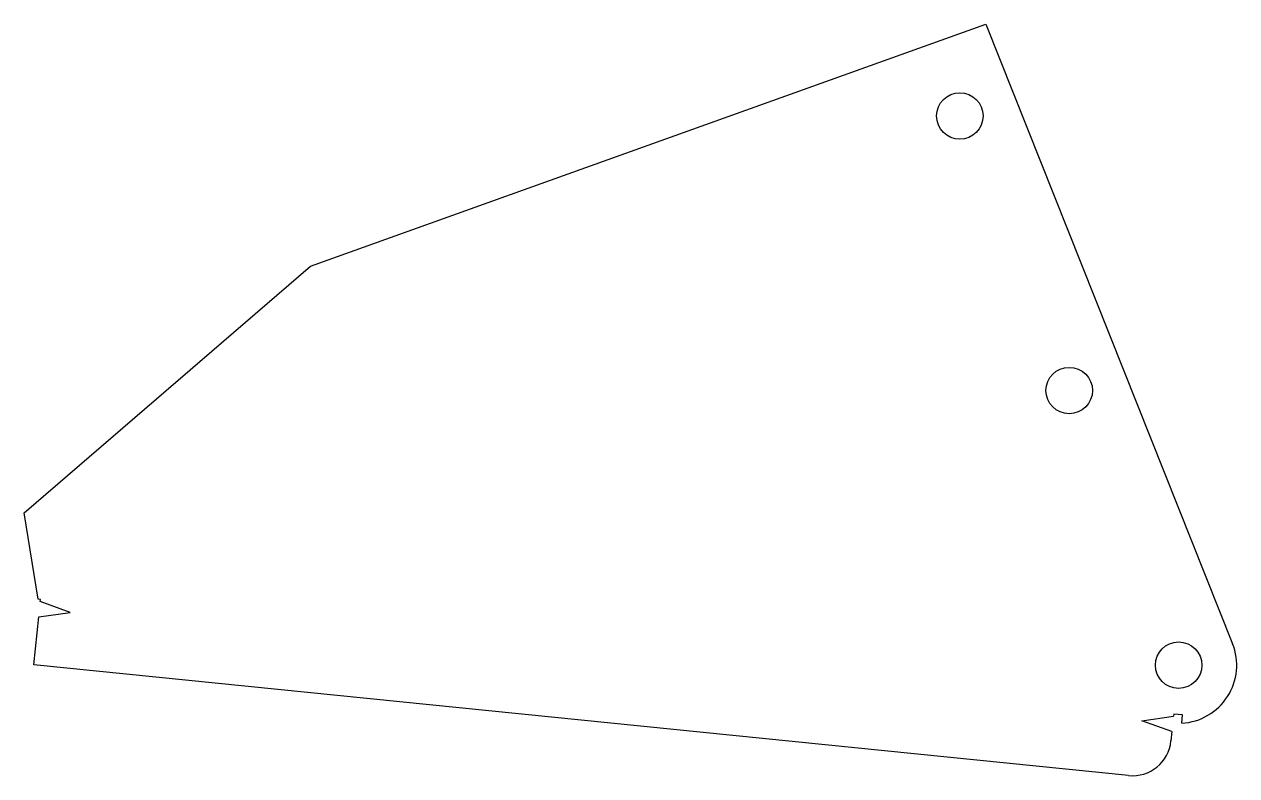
# Model space of a CAD drawing. Extents: x -1247 to -934, y -2992 to -2798.
import ezdxf

# ---------------------------------------------------------------- set-up
doc = ezdxf.new("R2010")
doc.units = 0
doc.layers.get('0').update_dxf_attribs({"linetype": 'CONTINUOUS'})

msp = doc.modelspace()

# ---------------------------------------------------------------- linework, layer by layer
for p, q in [((-1173.26, -2860.66), (-998.97, -2798.18)), ((-998.97, -2798.18), (-935.26, -2958.23)), ((-1247.19, -2924.4), (-1173.26, -2860.66)), ((-1243.62, -2946.73), (-1247.19, -2924.4)), ((-1243.02, -2946.79), (-1243.62, -2946.73)), ((-1243.07, -2947.33), (-1243.02, -2946.79)), ((-1235.31, -2950.13), (-1243.07, -2947.33)), ((-1244.73, -2963.69), (-1243.47, -2951.31)), ((-1243.47, -2951.31), (-1235.31, -2950.13)), ((-962.14, -2992.3), (-1244.73, -2963.69)), ((-950.48, -2976.41), (-950.53, -2976.95)), ((-948.16, -2976.64), (-950.48, -2976.41)), ((-958.69, -2978.14), (-950.53, -2976.95)), ((-950.93, -2980.93), (-958.69, -2978.14)), ((-948.38, -2978.76), (-948.16, -2976.64)), ((-950.93, -2980.93), (-951.18, -2983.36))]:
    msp.add_line(p, q)
for centre in [(-1005.68, -2821.88), (-977.44, -2892.83), (-949.2, -2963.78)]:
    msp.add_circle(centre, 6)
for centre, radius, start, end in [((-949.2, -2963.78), 15, 273.1314, 21.7051), ((-961.13, -2982.35), 10, 264.2186, 354.2186)]:
    msp.add_arc(centre, radius, start, end)

doc.saveas('drawing.dxf')
